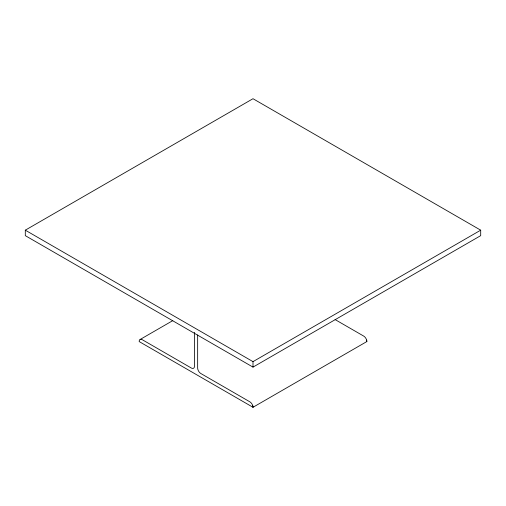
<?xml version="1.0" encoding="UTF-8"?>
<svg xmlns="http://www.w3.org/2000/svg" width="506" height="506" viewBox="0 0 506 506"><rect width="100%" height="100%" fill="white"/><g stroke="black" fill="none" stroke-linecap="round" stroke-linejoin="round"><path stroke-width="0.76" d="M25.3 230.173L253 98.714L480.7 230.173L480.7 235.651L253 367.116L25.3 235.651L25.3 230.173L253 361.638L480.7 230.173M140.073 339.507L172.799 320.614M366.629 340.083L366.85 341.556L253 407.286L139.15 341.556A4.472 2.581 60 0 1 142.312 339.728L191.331 368.026A4.472 2.581 60 0 0 194.494 366.205L194.494 332.36M335.092 319.571L363.688 336.079A4.472 2.581 60 0 1 366.85 341.556M252.779 405.812L253 407.286A4.472 2.581 60 0 0 249.837 401.808L200.819 373.504A4.472 2.581 60 0 1 197.656 368.026L197.656 334.972M253 361.638L253 367.116"/></g></svg>
